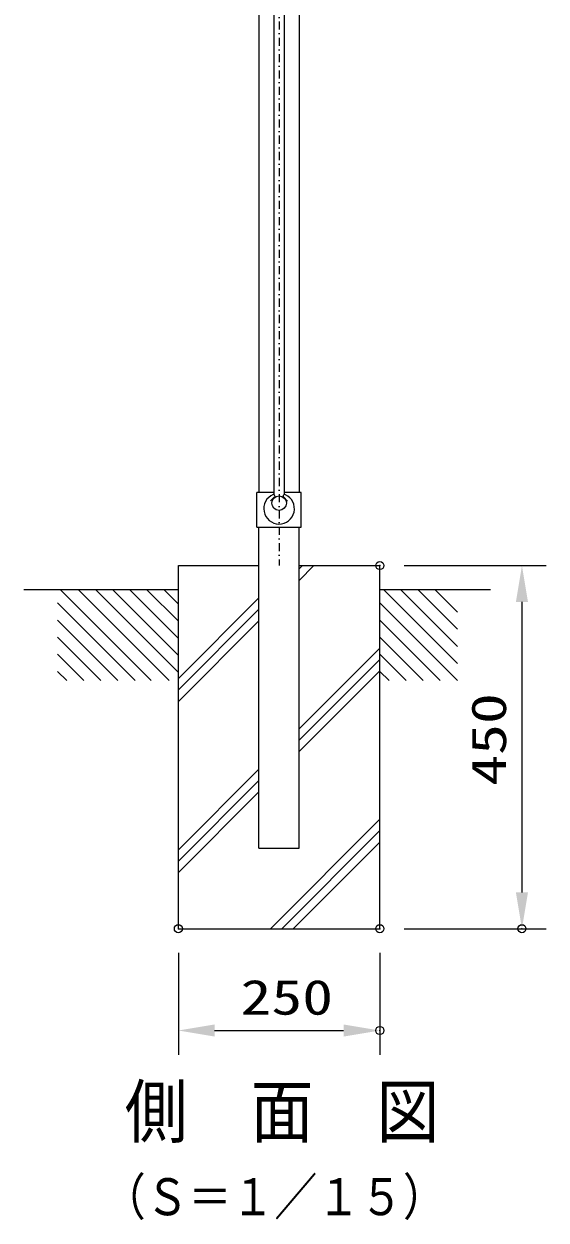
# Model space of a CAD drawing. Units: millimetres, scale not verified. Extents: x -4425 to 4425, y -3150 to 3150.
# Drawn here: x -299 to 349, y -1407 to 75 of the extents above; entities that cross this region are included whole.
import ezdxf
from ezdxf.enums import TextEntityAlignment as Align

# ---------------------------------------------------------------- set-up
doc = ezdxf.new("R2010")
doc.units = ezdxf.units.MM
doc.header["$LTSCALE"] = 20
doc.header["$PDMODE"] = 32
doc.header["$PDSIZE"] = 10
doc.linetypes.add('USER1', pattern=[1.01, 0.5, -0.25, 0.01, -0.25])
for name, color, linetype, lineweight in [('0-2_1', 7, 'Continuous', 25), ('0-3_0', 7, 'Continuous', 25), ('0-4_13', 7, 'Continuous', 25)]:
    doc.layers.add(name, color=color, linetype=linetype, lineweight=lineweight)
doc.layers.add('0-9_DEFPOINTS', color=7, linetype='Continuous')
doc.styles.add('ＭＳ ゴシック', font='')
doc.styles.get('ＭＳ ゴシック').set_extended_font_data('MS Gothic')

# ---------------------------------------------------------------- blocks, each defined once
blk = doc.blocks.new('C45')
at = {"layer": '0-2_1', "color": 4}
blk.add_line((84712.3, 62121.3), (86213.4, 60620.2), dxfattribs=at)
blk = doc.blocks.new('C46')
at = {"layer": '0-2_1', "color": 4}
blk.add_line((84712.3, 62545.5), (86637.6, 60620.2), dxfattribs=at)
blk = doc.blocks.new('C47')
at = {"layer": '0-2_1', "color": 4}
blk.add_line((85236.1, 62870.2), (87486.1, 60620.2), dxfattribs=at)
blk = doc.blocks.new('C48')
at = {"layer": '0-2_1', "color": 4}
blk.add_line((85660.4, 62870.2), (87712.3, 60818.3), dxfattribs=at)
blk = doc.blocks.new('C49')
at = {"layer": '0-2_1', "color": 4}
blk.add_line((86084.7, 62870.2), (87712.3, 61242.6), dxfattribs=at)
blk = doc.blocks.new('C50')
at = {"layer": '0-2_1', "color": 4}
blk.add_line((86508.9, 62870.2), (87712.3, 61666.9), dxfattribs=at)
blk = doc.blocks.new('C51')
at = {"layer": '0-2_1', "color": 4}
blk.add_line((86933.2, 62870.2), (87712.3, 62091.1), dxfattribs=at)
blk = doc.blocks.new('C52')
at = {"layer": '0-2_1', "color": 4}
blk.add_line((87357.5, 62870.2), (87712.3, 62515.4), dxfattribs=at)
blk = doc.blocks.new('C53')
at = {"layer": '0-2_1', "color": 4}
blk.add_line((91712.2, 62121.3), (93213.3, 60620.2), dxfattribs=at)
blk = doc.blocks.new('C54')
at = {"layer": '0-2_1', "color": 4}
blk.add_line((91712.2, 62545.5), (93637.6, 60620.2), dxfattribs=at)
blk = doc.blocks.new('C55')
at = {"layer": '0-2_1', "color": 4}
blk.add_line((91712.2, 61697), (92789.1, 60620.2), dxfattribs=at)
blk = doc.blocks.new('C56')
at = {"layer": '0-2_1', "color": 4}
blk.add_line((91712.2, 61272.7), (92364.8, 60620.2), dxfattribs=at)
blk = doc.blocks.new('C57')
at = {"layer": '0-2_1', "color": 4}
blk.add_line((91712.2, 60848.5), (91940.5, 60620.2), dxfattribs=at)
blk = doc.blocks.new('C69')
at = {"layer": '0-2_1', "color": 4}
blk.add_line((90212.2, 62704.1), (90578.3, 63070.2), dxfattribs=at)
blk = doc.blocks.new('C70')
at = {"layer": '0-2_1', "color": 4}
blk.add_line((90212.2, 62987), (90295.4, 63070.2), dxfattribs=at)
blk = doc.blocks.new('C80')
at = {"layer": '0-2_1', "color": 4}
blk.add_line((90212.2, 62704.1), (90578.3, 63070.2), dxfattribs=at)
blk = doc.blocks.new('C81')
at = {"layer": '0-2_1', "color": 4}
blk.add_line((90212.2, 62987), (90295.4, 63070.2), dxfattribs=at)
blk = doc.blocks.new('C68')
at = {"layer": '0-2_1', "color": 4}
blk.add_line((54912.3, 60848.5), (55140.6, 60620.2), dxfattribs=at)
blk = doc.blocks.new('C67')
at = {"layer": '0-2_1', "color": 4}
blk.add_line((54912.3, 61272.7), (55564.8, 60620.2), dxfattribs=at)
blk = doc.blocks.new('C66')
at = {"layer": '0-2_1', "color": 4}
blk.add_line((54912.3, 61697), (55989.1, 60620.2), dxfattribs=at)

msp = doc.modelspace()

# ---------------------------------------------------------------- linework, layer by layer
at = {"layer": '0-2_1', "color": 4, "linetype": 'USER1'}
msp.add_line((18.05, 1411.51), (18.05, -595.91), dxfattribs=at)
at = {"layer": '0-2_1'}
for p, q in [((-6.95, 94.28), (-6.95, -505.41)), ((43.05, 94.28), (43.05, -505.41)), ((12.51, -510.65), (7.39, -515.77)), ((23.52, -510.76), (28.64, -515.88)), ((-6.95, -595.91), (-6.95, -548.41)), ((43.05, -595.91), (43.05, -548.41)), ((-106.95, -595.91), (-6.95, -595.91)), ((-106.95, -1045.91), (-106.95, -595.91)), ((-6.95, -945.91), (-6.95, -595.91)), ((43.05, -945.91), (43.05, -595.91)), ((43.05, -595.91), (143.05, -595.91)), ((143.05, -1045.91), (143.05, -595.91)), ((-106.95, -625.91), (-298.64, -625.91)), ((-106.95, -625.91), (-298.64, -625.91)), ((280.48, -625.91), (143.05, -625.91)), ((280.48, -625.91), (143.05, -625.91)), ((-6.95, -945.91), (43.05, -945.91)), ((-106.95, -1045.91), (143.05, -1045.91))]:
    msp.add_line(p, q, dxfattribs=at)
at = {"layer": '0-2_1', "color": 4}
for p, q in [((43.05, -596.08), (43.21, -595.91)), ((-253.18, -625.91), (-140.68, -738.41)), ((-106.95, -735.93), (-6.95, -635.93)), ((148.03, -625.91), (239.31, -717.2)), ((169.24, -625.91), (239.31, -695.99)), ((190.45, -625.91), (239.31, -674.77)), ((211.67, -625.91), (239.31, -653.56)), ((-106.95, -750.07), (-6.95, -650.07)), ((-106.95, -764.21), (-6.95, -664.21)), ((43.05, -798.06), (143.05, -698.06)), ((43.05, -812.21), (143.05, -712.21)), ((43.05, -826.35), (143.05, -726.35)), ((-106.95, -948.06), (-6.95, -848.06)), ((-106.95, -962.2), (-6.95, -862.2)), ((-106.95, -976.35), (-6.95, -876.35)), ((7.33, -1045.91), (143.05, -910.19)), ((21.47, -1045.91), (143.05, -924.34)), ((35.61, -1045.91), (143.05, -938.48))]:
    msp.add_line(p, q, dxfattribs=at)
at = {"layer": '0-2_1'}
msp.add_circle((18.05, -518.51), 9, dxfattribs=at)
for centre, radius, start, end in [((18.03, -525.37), 19, 112.92856, 65.65668), ((11.02, -509.89), 2, 349.34329, 96.63702), ((25.03, -509.89), 2, 65.55547, 190.65678)]:
    msp.add_arc(centre, radius, start, end, dxfattribs=at)
at = {"layer": '0-3_0', "color": 1}
for p, q in [((173.05, -595.91), (349.39, -595.91)), ((173.05, -1045.91), (349.39, -1045.91)), ((-106.95, -1075.91), (-106.95, -1202.07)), ((143.05, -1075.91), (143.05, -1202.07))]:
    msp.add_line(p, q, dxfattribs=at)
at = {"layer": '0-3_0', "color": 2}
for p, q in [((319.39, -640.91), (319.39, -1000.91)), ((-61.95, -1172.07), (98.05, -1172.07))]:
    msp.add_line(p, q, dxfattribs=at)
for points in [[(311.89, -640.91), (319.39, -595.91), (326.89, -640.91)], [(311.89, -1000.91), (319.39, -1045.91), (326.89, -1000.91)], [(-61.95, -1164.57), (-106.95, -1172.07), (-61.95, -1179.57)], [(98.05, -1164.57), (143.05, -1172.07), (98.05, -1179.57)]]:
    msp.add_solid(points, dxfattribs=at)
at = {"layer": '0-4_13'}
for p, q in [((11.62, 94.28), (11.62, -508.36)), ((24.48, 94.28), (24.48, -508.36)), ((11.62, -505.41), (-9.45, -505.41)), ((-9.45, -548.41), (-9.45, -505.41)), ((45.55, -505.41), (24.48, -505.41)), ((45.55, -548.41), (45.55, -505.41)), ((-9.45, -548.41), (45.55, -548.41))]:
    msp.add_line(p, q, dxfattribs=at)
at = {"layer": '0-9_DEFPOINTS'}
for p in [(143.05, -595.91), (-106.95, -1045.91), (143.05, -1045.91), (319.39, -1045.91), (143.05, -1172.07)]:
    msp.add_point(p, dxfattribs=at)

# ---------------------------------------------------------------- block references
at = {"layer": '0-3_0', "xscale": 0.05, "yscale": 0.05}
for name, p in [('C69', (-4467.57, -3749.42)), ('C70', (-4467.57, -3749.42)), ('C80', (-4467.57, -3749.42)), ('C81', (-4467.57, -3749.42)), ('C47', (-4492.57, -3769.42)), ('C48', (-4492.57, -3769.42)), ('C49', (-4492.57, -3769.42)), ('C50', (-4492.57, -3769.42)), ('C51', (-4492.57, -3769.42)), ('C52', (-4492.57, -3769.42)), ('C46', (-4492.57, -3769.42)), ('C54', (-4442.57, -3769.42)), ('C45', (-4492.57, -3769.42)), ('C53', (-4442.57, -3769.42)), ('C66', (-3002.56, -3769.42)), ('C55', (-4442.57, -3769.42)), ('C67', (-3002.56, -3769.42)), ('C56', (-4442.57, -3769.42)), ('C68', (-3002.56, -3769.42)), ('C57', (-4442.57, -3769.42))]:
    msp.add_blockref(name, p, dxfattribs=at)

# ---------------------------------------------------------------- texts
at = {"layer": '0-2_1', "color": 4, "style": 'ＭＳ ゴシック'}
for s, height, width, p in [('側\u3000面\u3000図', 63.64, 0.9, (-173.54, -1323.42)), ('（Ｓ＝１／１５）', 45.89, 0.85, (-200.7, -1414.76))]:
    msp.add_text(s, height=height, dxfattribs=dict(at, width=width)).set_placement(p, align=Align.BOTTOM_LEFT)
at = {"layer": '0-3_0', "color": 3, "style": 'ＭＳ ゴシック', "width": 1.3}
msp.add_text('450', height=43.26, rotation=90, dxfattribs=at).set_placement((312.72, -868.73), align=Align.BOTTOM_LEFT)
msp.add_text('250', height=43.26, dxfattribs=at).set_placement((-29.76, -1165.4), align=Align.BOTTOM_LEFT)

doc.saveas('drawing.dxf')
